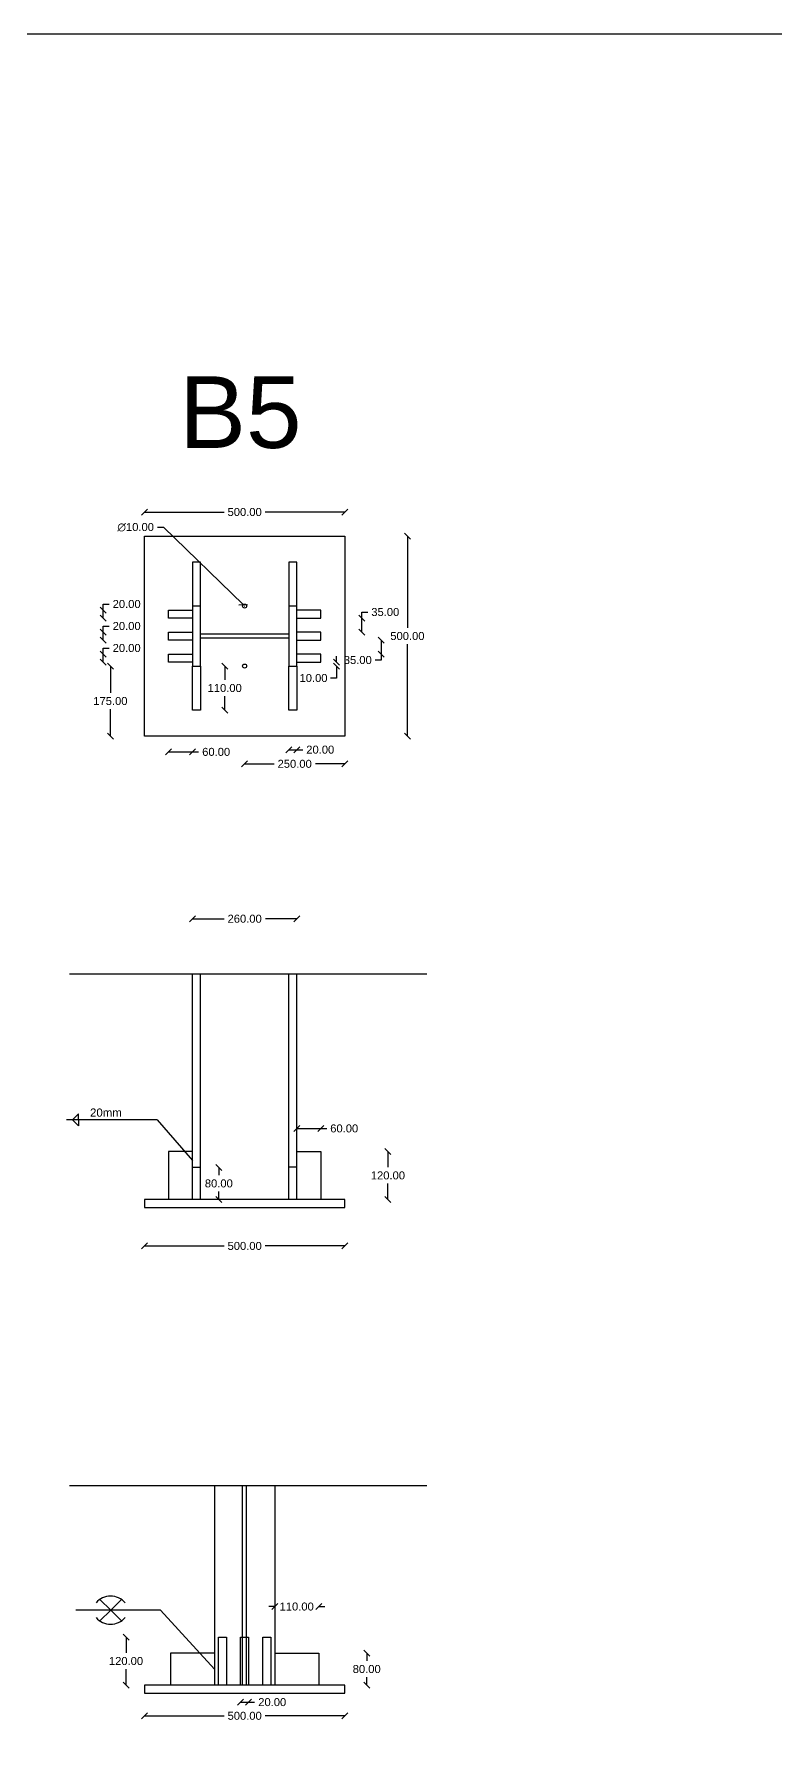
# Model space of a CAD drawing. Header units: inches. Extents: x -15 to 2803056, y 0 to 866270.
# Drawn here: x 941696 to 943548, y 42975 to 47218 of the extents above; entities that cross this region are included whole.
import ezdxf

# ---------------------------------------------------------------- set-up
doc = ezdxf.new("R2010")
doc.units = ezdxf.units.IN
doc.header["$LTSCALE"] = 100
doc.header["$MEASUREMENT"] = 0
doc.linetypes.add('ACAD_ISO03W100', pattern=[30, 12, -18])
doc.linetypes.add('PHANTOM2', pattern=[1.25, 0.625, -0.125, 0.125, -0.125, 0.125, -0.125])
doc.layers.add('connection', color=50, linetype='Continuous')
doc.layers.add('text', color=3, linetype='Continuous')
doc.styles.get("Standard").update_dxf_attribs({"font": 'arial.ttf'})
doc.dimstyles.new('connections', dxfattribs={"dimtxt": 20, "dimasz": 15, "dimexe": 0.0625, "dimexo": 0.0625, "dimgap": 10, "dimtad": 0, "dimtih": 1, "dimtoh": 1, "dimzin": 0, "dimdsep": 46, "dimtxsty": 'Standard', "dimblk": 'OBLIQUE', "dimcen": 0.09, "dimse1": 1, "dimse2": 1, "dimclrd": 256, "dimclre": 256, "dimclrt": 256, "dimadec": 0, "dimazin": 0, "dimtfac": 1, "dimtofl": 0, "dimtmove": 0, "dimatfit": 3, "dimfxl": 1, "dimtfillclr": 256, "dimtolj": 1, "dimtzin": 0, "dimlwe": -1, "dimarcsym": 0})

# ---------------------------------------------------------------- blocks, each defined once
blk = doc.blocks.new('_Oblique')
at = {"color": 0, "linetype": 'ByBlock', "lineweight": -2}
blk.add_line((-0.5, -0.5), (0.5, 0.5), dxfattribs=at)
blk = doc.blocks.new('*D539')
at = {"layer": 'connection', "lineweight": -2, "transparency": 16777216}
for p, q in [((942629.4, 45962.5), (942629.4, 45732.8)), ((942629.4, 45462.5), (942629.4, 45692.3))]:
    blk.add_line(p, q, dxfattribs=at)
at = {"layer": 'Defpoints', "color": 0}
for p in [(942472.7, 45962.5), (942472.7, 45462.5), (942629.4, 45462.5)]:
    blk.add_point(p, dxfattribs=at)
at = {"layer": 'connection', "lineweight": -2, "transparency": 16777216, "xscale": 15, "yscale": 15, "zscale": 15}
for p, rotation in [((942629.4, 45962.5), 90), ((942629.4, 45462.5), 270)]:
    blk.add_blockref('_Oblique', p, dxfattribs=dict(at, rotation=rotation))
at = {"layer": 'connection', "transparency": 16777216, "insert": (942629.4, 45712.5), "char_height": 20, "attachment_point": 5}
blk.add_mtext('\\A1;500.00', dxfattribs=at)
blk = doc.blocks.new('*D540')
at = {"layer": 'connection', "lineweight": -2, "transparency": 16777216}
for p, q in [((941972.7, 46022.5), (942171.2, 46022.5)), ((942472.7, 46022.5), (942274.2, 46022.5))]:
    blk.add_line(p, q, dxfattribs=at)
at = {"layer": 'Defpoints', "color": 0}
for p in [(942472.7, 46022.5), (941972.7, 45962.5), (942472.7, 45962.5)]:
    blk.add_point(p, dxfattribs=at)
at = {"layer": 'connection', "lineweight": -2, "transparency": 16777216, "xscale": 15, "yscale": 15, "zscale": 15, "rotation": 180}
blk.add_blockref('_Oblique', (941972.7, 46022.5), dxfattribs=at)
at = {"layer": 'connection', "lineweight": -2, "transparency": 16777216, "xscale": 15, "yscale": 15, "zscale": 15}
blk.add_blockref('_Oblique', (942472.7, 46022.5), dxfattribs=at)
at = {"layer": 'connection', "transparency": 16777216, "insert": (942222.7, 46022.5), "char_height": 20, "attachment_point": 5}
blk.add_mtext('\\A1;500.00', dxfattribs=at)
blk = doc.blocks.new('*D541')
at = {"layer": 'connection', "lineweight": -2, "transparency": 16777216}
for p, q in [((941868.9, 45777.5), (941868.9, 45792.5)), ((941868.9, 45792.5), (941883.9, 45792.5)), ((941868.9, 45757.5), (941868.9, 45777.5))]:
    blk.add_line(p, q, dxfattribs=at)
at = {"layer": 'Defpoints', "color": 0}
for p in [(941868.9, 45777.5), (941998.3, 45777.5), (941998.3, 45757.5)]:
    blk.add_point(p, dxfattribs=at)
at = {"layer": 'connection', "lineweight": -2, "transparency": 16777216, "xscale": 15, "yscale": 15, "zscale": 15}
for p, rotation in [((941868.9, 45777.5), 90), ((941868.9, 45757.5), 270)]:
    blk.add_blockref('_Oblique', p, dxfattribs=dict(at, rotation=rotation))
at = {"layer": 'connection', "transparency": 16777216, "insert": (941927.8, 45792.5), "char_height": 20, "attachment_point": 5}
blk.add_mtext('\\A1;20.00', dxfattribs=at)
blk = doc.blocks.new('*D542')
at = {"layer": 'connection', "lineweight": -2, "transparency": 16777216}
for p, q in [((941868.9, 45722.5), (941868.9, 45737.5)), ((941868.9, 45737.5), (941883.9, 45737.5)), ((941868.9, 45702.5), (941868.9, 45722.5))]:
    blk.add_line(p, q, dxfattribs=at)
at = {"layer": 'Defpoints', "color": 0}
for p in [(941868.9, 45722.5), (941998.3, 45722.5), (941998.3, 45702.5)]:
    blk.add_point(p, dxfattribs=at)
at = {"layer": 'connection', "lineweight": -2, "transparency": 16777216, "xscale": 15, "yscale": 15, "zscale": 15}
for p, rotation in [((941868.9, 45722.5), 90), ((941868.9, 45702.5), 270)]:
    blk.add_blockref('_Oblique', p, dxfattribs=dict(at, rotation=rotation))
at = {"layer": 'connection', "transparency": 16777216, "insert": (941927.8, 45737.5), "char_height": 20, "attachment_point": 5}
blk.add_mtext('\\A1;20.00', dxfattribs=at)
blk = doc.blocks.new('*D543')
at = {"layer": 'connection', "lineweight": -2, "transparency": 16777216}
for p, q in [((941868.9, 45667.5), (941868.9, 45682.5)), ((941868.9, 45682.5), (941883.9, 45682.5)), ((941868.9, 45647.5), (941868.9, 45667.5))]:
    blk.add_line(p, q, dxfattribs=at)
at = {"layer": 'Defpoints', "color": 0}
for p in [(941868.9, 45667.5), (941998.3, 45667.5), (941998.3, 45647.5)]:
    blk.add_point(p, dxfattribs=at)
at = {"layer": 'connection', "lineweight": -2, "transparency": 16777216, "xscale": 15, "yscale": 15, "zscale": 15}
for p, rotation in [((941868.9, 45667.5), 90), ((941868.9, 45647.5), 270)]:
    blk.add_blockref('_Oblique', p, dxfattribs=dict(at, rotation=rotation))
at = {"layer": 'connection', "transparency": 16777216, "insert": (941927.8, 45682.5), "char_height": 20, "attachment_point": 5}
blk.add_mtext('\\A1;20.00', dxfattribs=at)
blk = doc.blocks.new('*D544')
at = {"layer": 'connection', "lineweight": -2, "transparency": 16777216}
for p, q in [((942515.4, 45757.5), (942515.4, 45772.5)), ((942515.4, 45772.5), (942530.4, 45772.5)), ((942515.4, 45722.5), (942515.4, 45757.5))]:
    blk.add_line(p, q, dxfattribs=at)
at = {"layer": 'Defpoints', "color": 0}
for p in [(942412.7, 45757.5), (942515.4, 45757.5), (942412.7, 45722.5)]:
    blk.add_point(p, dxfattribs=at)
at = {"layer": 'connection', "lineweight": -2, "transparency": 16777216, "xscale": 15, "yscale": 15, "zscale": 15}
for p, rotation in [((942515.4, 45757.5), 90), ((942515.4, 45722.5), 270)]:
    blk.add_blockref('_Oblique', p, dxfattribs=dict(at, rotation=rotation))
at = {"layer": 'connection', "transparency": 16777216, "insert": (942574.1, 45772.5), "char_height": 20, "attachment_point": 5}
blk.add_mtext('\\A1;35.00', dxfattribs=at)
blk = doc.blocks.new('*D545')
at = {"layer": 'connection', "lineweight": -2, "transparency": 16777216}
for p, q in [((942564.1, 45702.5), (942564.1, 45667.5)), ((942564.1, 45652.5), (942549.1, 45652.5)), ((942564.1, 45667.5), (942564.1, 45652.5))]:
    blk.add_line(p, q, dxfattribs=at)
at = {"layer": 'Defpoints', "color": 0}
for p in [(942412.7, 45702.5), (942412.7, 45667.5), (942564.1, 45667.5)]:
    blk.add_point(p, dxfattribs=at)
at = {"layer": 'connection', "lineweight": -2, "transparency": 16777216, "xscale": 15, "yscale": 15, "zscale": 15}
for p, rotation in [((942564.1, 45702.5), 90), ((942564.1, 45667.5), 270)]:
    blk.add_blockref('_Oblique', p, dxfattribs=dict(at, rotation=rotation))
at = {"layer": 'connection', "transparency": 16777216, "insert": (942505.4, 45652.5), "char_height": 20, "attachment_point": 5}
blk.add_mtext('\\A1;35.00', dxfattribs=at)
blk = doc.blocks.new('*D546')
at = {"layer": 'connection', "lineweight": -2, "transparency": 16777216}
for p, q in [((942452.6, 45647.5), (942452.6, 45662.5)), ((942452.6, 45637.5), (942452.6, 45607.5)), ((942452.6, 45607.5), (942437.6, 45607.5))]:
    blk.add_line(p, q, dxfattribs=at)
at = {"layer": 'Defpoints', "color": 0}
for p in [(942352.7, 45637.5), (942412.7, 45647.5), (942452.6, 45637.5)]:
    blk.add_point(p, dxfattribs=at)
at = {"layer": 'connection', "lineweight": -2, "transparency": 16777216, "xscale": 15, "yscale": 15, "zscale": 15}
for p, rotation in [((942452.6, 45647.5), 270), ((942452.6, 45637.5), 90)]:
    blk.add_blockref('_Oblique', p, dxfattribs=dict(at, rotation=rotation))
at = {"layer": 'connection', "transparency": 16777216, "insert": (942394.8, 45607.5), "char_height": 20, "attachment_point": 5}
blk.add_mtext('\\A1;10.00', dxfattribs=at)
blk = doc.blocks.new('*D547')
at = {"layer": 'connection', "lineweight": -2, "transparency": 16777216}
for p, q in [((942332.7, 45428.4), (942352.7, 45428.4)), ((942352.7, 45428.4), (942367.7, 45428.4))]:
    blk.add_line(p, q, dxfattribs=at)
at = {"layer": 'Defpoints', "color": 0}
for p in [(942332.7, 45527.5), (942352.7, 45527.5), (942352.7, 45428.4)]:
    blk.add_point(p, dxfattribs=at)
at = {"layer": 'connection', "lineweight": -2, "transparency": 16777216, "xscale": 15, "yscale": 15, "zscale": 15, "rotation": 180}
blk.add_blockref('_Oblique', (942332.7, 45428.4), dxfattribs=at)
at = {"layer": 'connection', "lineweight": -2, "transparency": 16777216, "xscale": 15, "yscale": 15, "zscale": 15}
blk.add_blockref('_Oblique', (942352.7, 45428.4), dxfattribs=at)
at = {"layer": 'connection', "transparency": 16777216, "insert": (942411.6, 45428.4), "char_height": 20, "attachment_point": 5}
blk.add_mtext('\\A1;20.00', dxfattribs=at)
blk = doc.blocks.new('*D548')
at = {"layer": 'connection', "lineweight": -2, "transparency": 16777216}
for p, q in [((942032.7, 45422.8), (942092.7, 45422.8)), ((942092.7, 45422.8), (942107.7, 45422.8))]:
    blk.add_line(p, q, dxfattribs=at)
at = {"layer": 'Defpoints', "color": 0}
for p in [(942032.7, 45647.5), (942092.7, 45647.5), (942092.7, 45422.8)]:
    blk.add_point(p, dxfattribs=at)
at = {"layer": 'connection', "lineweight": -2, "transparency": 16777216, "xscale": 15, "yscale": 15, "zscale": 15, "rotation": 180}
blk.add_blockref('_Oblique', (942032.7, 45422.8), dxfattribs=at)
at = {"layer": 'connection', "lineweight": -2, "transparency": 16777216, "xscale": 15, "yscale": 15, "zscale": 15}
blk.add_blockref('_Oblique', (942092.7, 45422.8), dxfattribs=at)
at = {"layer": 'connection', "transparency": 16777216, "insert": (942151.5, 45422.8), "char_height": 20, "attachment_point": 5}
blk.add_mtext('\\A1;60.00', dxfattribs=at)
blk = doc.blocks.new('*D549')
at = {"layer": 'connection', "lineweight": -2, "transparency": 16777216}
for p, q in [((942172.8, 45637.5), (942172.8, 45602.8)), ((942172.8, 45527.5), (942172.8, 45562.3))]:
    blk.add_line(p, q, dxfattribs=at)
at = {"layer": 'Defpoints', "color": 0}
for p in [(942112.7, 45637.5), (942112.7, 45527.5), (942172.8, 45527.5)]:
    blk.add_point(p, dxfattribs=at)
at = {"layer": 'connection', "lineweight": -2, "transparency": 16777216, "xscale": 15, "yscale": 15, "zscale": 15}
for p, rotation in [((942172.8, 45637.5), 90), ((942172.8, 45527.5), 270)]:
    blk.add_blockref('_Oblique', p, dxfattribs=dict(at, rotation=rotation))
at = {"layer": 'connection', "transparency": 16777216, "insert": (942172.8, 45582.5), "char_height": 20, "attachment_point": 5}
blk.add_mtext('\\A1;110.00', dxfattribs=at)
blk = doc.blocks.new('*D550')
at = {"layer": 'connection', "lineweight": -2, "transparency": 16777216}
for p, q in [((942004.8, 45984.4), (942019.8, 45984.4)), ((942019.8, 45984.4), (942219.1, 45791))]:
    blk.add_line(p, q, dxfattribs=at)
at = {"layer": 'connection', "transparency": 16777216}
for p, q in [((942222.6, 45787.5), (942222.8, 45787.5)), ((942222.7, 45787.5), (942222.7, 45787.6))]:
    blk.add_line(p, q, dxfattribs=at)
at = {"layer": 'Defpoints', "color": 0}
for p in [(942219.1, 45791), (942226.3, 45784.1)]:
    blk.add_point(p, dxfattribs=at)
at = {"layer": 'connection', "lineweight": -2, "transparency": 16777216, "xscale": 15, "yscale": 15, "zscale": 15, "rotation": 315.8667332472062}
blk.add_blockref('_Oblique', (942219.1, 45791), dxfattribs=at)
at = {"layer": 'connection', "transparency": 16777216, "insert": (941950.2, 45984.4), "char_height": 20, "attachment_point": 5}
blk.add_mtext('\\A1;∅10.00', dxfattribs=at)
blk = doc.blocks.new('*D551')
at = {"layer": 'connection', "lineweight": -2, "transparency": 16777216}
for p, q in [((942222.7, 45393), (942296.1, 45393)), ((942472.7, 45393), (942399.4, 45393))]:
    blk.add_line(p, q, dxfattribs=at)
at = {"layer": 'Defpoints', "color": 0}
for p in [(942222.7, 45637.5), (942472.7, 45637.5), (942472.7, 45393)]:
    blk.add_point(p, dxfattribs=at)
at = {"layer": 'connection', "lineweight": -2, "transparency": 16777216, "xscale": 15, "yscale": 15, "zscale": 15, "rotation": 180}
blk.add_blockref('_Oblique', (942222.7, 45393), dxfattribs=at)
at = {"layer": 'connection', "lineweight": -2, "transparency": 16777216, "xscale": 15, "yscale": 15, "zscale": 15}
blk.add_blockref('_Oblique', (942472.7, 45393), dxfattribs=at)
at = {"layer": 'connection', "transparency": 16777216, "insert": (942347.7, 45393), "char_height": 20, "attachment_point": 5}
blk.add_mtext('\\A1;250.00', dxfattribs=at)
blk = doc.blocks.new('*D552')
at = {"layer": 'connection', "lineweight": -2, "transparency": 16777216}
for p, q in [((941887.2, 45637.5), (941887.2, 45570.3)), ((941887.2, 45462.5), (941887.2, 45529.8))]:
    blk.add_line(p, q, dxfattribs=at)
at = {"layer": 'Defpoints', "color": 0}
for p in [(942222.7, 45637.5), (941887.2, 45462.5), (942222.7, 45462.5)]:
    blk.add_point(p, dxfattribs=at)
at = {"layer": 'connection', "lineweight": -2, "transparency": 16777216, "xscale": 15, "yscale": 15, "zscale": 15}
for p, rotation in [((941887.2, 45637.5), 90), ((941887.2, 45462.5), 270)]:
    blk.add_blockref('_Oblique', p, dxfattribs=dict(at, rotation=rotation))
at = {"layer": 'connection', "transparency": 16777216, "insert": (941887.2, 45550), "char_height": 20, "attachment_point": 5}
blk.add_mtext('\\A1;175.00', dxfattribs=at)
blk = doc.blocks.new('*D553')
at = {"layer": 'connection', "lineweight": -2, "transparency": 16777216}
for p, q in [((942580.7, 44424), (942580.7, 44384.3)), ((942580.7, 44304), (942580.7, 44343.8))]:
    blk.add_line(p, q, dxfattribs=at)
at = {"layer": 'Defpoints', "color": 0}
for p in [(942412.7, 44424), (942412.7, 44304), (942580.7, 44304)]:
    blk.add_point(p, dxfattribs=at)
at = {"layer": 'connection', "lineweight": -2, "transparency": 16777216, "xscale": 15, "yscale": 15, "zscale": 15}
for p, rotation in [((942580.7, 44424), 90), ((942580.7, 44304), 270)]:
    blk.add_blockref('_Oblique', p, dxfattribs=dict(at, rotation=rotation))
at = {"layer": 'connection', "transparency": 16777216, "insert": (942580.7, 44364), "char_height": 20, "attachment_point": 5}
blk.add_mtext('\\A1;120.00', dxfattribs=at)
blk = doc.blocks.new('*D554')
at = {"layer": 'connection', "lineweight": -2, "transparency": 16777216}
for p, q in [((942352.7, 44481.5), (942412.7, 44481.5)), ((942412.7, 44481.5), (942427.7, 44481.5))]:
    blk.add_line(p, q, dxfattribs=at)
at = {"layer": 'Defpoints', "color": 0}
for p in [(942412.7, 44481.5), (942352.7, 44424), (942412.7, 44424)]:
    blk.add_point(p, dxfattribs=at)
at = {"layer": 'connection', "lineweight": -2, "transparency": 16777216, "xscale": 15, "yscale": 15, "zscale": 15, "rotation": 180}
blk.add_blockref('_Oblique', (942352.7, 44481.5), dxfattribs=at)
at = {"layer": 'connection', "lineweight": -2, "transparency": 16777216, "xscale": 15, "yscale": 15, "zscale": 15}
blk.add_blockref('_Oblique', (942412.7, 44481.5), dxfattribs=at)
at = {"layer": 'connection', "transparency": 16777216, "insert": (942471.5, 44481.5), "char_height": 20, "attachment_point": 5}
blk.add_mtext('\\A1;60.00', dxfattribs=at)
blk = doc.blocks.new('*D555')
at = {"layer": 'connection', "lineweight": -2, "transparency": 16777216}
for p, q in [((942158.1, 44384), (942158.1, 44364.3)), ((942158.1, 44304), (942158.1, 44323.8))]:
    blk.add_line(p, q, dxfattribs=at)
at = {"layer": 'Defpoints', "color": 0}
for p in [(942112.7, 44384), (942112.7, 44304), (942158.1, 44304)]:
    blk.add_point(p, dxfattribs=at)
at = {"layer": 'connection', "lineweight": -2, "transparency": 16777216, "xscale": 15, "yscale": 15, "zscale": 15}
for p, rotation in [((942158.1, 44384), 90), ((942158.1, 44304), 270)]:
    blk.add_blockref('_Oblique', p, dxfattribs=dict(at, rotation=rotation))
at = {"layer": 'connection', "transparency": 16777216, "insert": (942158.1, 44344), "char_height": 20, "attachment_point": 5}
blk.add_mtext('\\A1;80.00', dxfattribs=at)
blk = doc.blocks.new('*D556')
at = {"layer": 'connection', "lineweight": -2, "transparency": 16777216}
for p, q in [((941972.7, 44187.7), (942171.2, 44187.7)), ((942472.7, 44187.7), (942274.2, 44187.7))]:
    blk.add_line(p, q, dxfattribs=at)
at = {"layer": 'Defpoints', "color": 0}
for p in [(941972.7, 44284), (942472.7, 44284), (942472.7, 44187.7)]:
    blk.add_point(p, dxfattribs=at)
at = {"layer": 'connection', "lineweight": -2, "transparency": 16777216, "xscale": 15, "yscale": 15, "zscale": 15, "rotation": 180}
blk.add_blockref('_Oblique', (941972.7, 44187.7), dxfattribs=at)
at = {"layer": 'connection', "lineweight": -2, "transparency": 16777216, "xscale": 15, "yscale": 15, "zscale": 15}
blk.add_blockref('_Oblique', (942472.7, 44187.7), dxfattribs=at)
at = {"layer": 'connection', "transparency": 16777216, "insert": (942222.7, 44187.7), "char_height": 20, "attachment_point": 5}
blk.add_mtext('\\A1;500.00', dxfattribs=at)
blk = doc.blocks.new('*D557')
at = {"layer": 'connection', "lineweight": -2, "transparency": 16777216}
for p, q in [((942092.7, 45005.7), (942171.1, 45005.7)), ((942352.7, 45005.7), (942274.4, 45005.7))]:
    blk.add_line(p, q, dxfattribs=at)
at = {"layer": 'Defpoints', "color": 0}
for p in [(942352.7, 45005.7), (942092.7, 44868.4), (942352.7, 44868.4)]:
    blk.add_point(p, dxfattribs=at)
at = {"layer": 'connection', "lineweight": -2, "transparency": 16777216, "xscale": 15, "yscale": 15, "zscale": 15, "rotation": 180}
blk.add_blockref('_Oblique', (942092.7, 45005.7), dxfattribs=at)
at = {"layer": 'connection', "lineweight": -2, "transparency": 16777216, "xscale": 15, "yscale": 15, "zscale": 15}
blk.add_blockref('_Oblique', (942352.7, 45005.7), dxfattribs=at)
at = {"layer": 'connection', "transparency": 16777216, "insert": (942222.7, 45005.7), "char_height": 20, "attachment_point": 5}
blk.add_mtext('\\A1;260.00', dxfattribs=at)
blk = doc.blocks.new('*D558')
at = {"layer": 'connection', "lineweight": -2, "transparency": 16777216}
for p, q in [((941972.7, 43013.1), (942171.2, 43013.1)), ((942472.7, 43013.1), (942274.2, 43013.1))]:
    blk.add_line(p, q, dxfattribs=at)
at = {"layer": 'Defpoints', "color": 0}
for p in [(941972.7, 43070), (942472.7, 43070), (942472.7, 43013.1)]:
    blk.add_point(p, dxfattribs=at)
at = {"layer": 'connection', "lineweight": -2, "transparency": 16777216, "xscale": 15, "yscale": 15, "zscale": 15, "rotation": 180}
blk.add_blockref('_Oblique', (941972.7, 43013.1), dxfattribs=at)
at = {"layer": 'connection', "lineweight": -2, "transparency": 16777216, "xscale": 15, "yscale": 15, "zscale": 15}
blk.add_blockref('_Oblique', (942472.7, 43013.1), dxfattribs=at)
at = {"layer": 'connection', "transparency": 16777216, "insert": (942222.7, 43013.1), "char_height": 20, "attachment_point": 5}
blk.add_mtext('\\A1;500.00', dxfattribs=at)
blk = doc.blocks.new('*D559')
at = {"layer": 'connection', "lineweight": -2, "transparency": 16777216}
for p, q in [((942527.7, 43170), (942527.7, 43150.2)), ((942527.7, 43090), (942527.7, 43109.8))]:
    blk.add_line(p, q, dxfattribs=at)
at = {"layer": 'Defpoints', "color": 0}
for p in [(942407.7, 43170), (942407.7, 43090), (942527.7, 43090)]:
    blk.add_point(p, dxfattribs=at)
at = {"layer": 'connection', "lineweight": -2, "transparency": 16777216, "xscale": 15, "yscale": 15, "zscale": 15}
for p, rotation in [((942527.7, 43170), 90), ((942527.7, 43090), 270)]:
    blk.add_blockref('_Oblique', p, dxfattribs=dict(at, rotation=rotation))
at = {"layer": 'connection', "transparency": 16777216, "insert": (942527.7, 43130), "char_height": 20, "attachment_point": 5}
blk.add_mtext('\\A1;80.00', dxfattribs=at)
blk = doc.blocks.new('*D560')
at = {"layer": 'connection', "lineweight": -2, "transparency": 16777216}
for p, q in [((942297.7, 43286.2), (942282.7, 43286.2)), ((942407.7, 43286.2), (942422.7, 43286.2))]:
    blk.add_line(p, q, dxfattribs=at)
at = {"layer": 'Defpoints', "color": 0}
for p in [(942407.7, 43286.2), (942297.7, 43170), (942407.7, 43170)]:
    blk.add_point(p, dxfattribs=at)
at = {"layer": 'connection', "lineweight": -2, "transparency": 16777216, "xscale": 15, "yscale": 15, "zscale": 15}
blk.add_blockref('_Oblique', (942297.7, 43286.2), dxfattribs=at)
at = {"layer": 'connection', "lineweight": -2, "transparency": 16777216, "xscale": 15, "yscale": 15, "zscale": 15, "rotation": 180}
blk.add_blockref('_Oblique', (942407.7, 43286.2), dxfattribs=at)
at = {"layer": 'connection', "transparency": 16777216, "insert": (942352.7, 43286.2), "char_height": 20, "attachment_point": 5}
blk.add_mtext('\\A1;110.00', dxfattribs=at)
blk = doc.blocks.new('*D561')
at = {"layer": 'connection', "lineweight": -2, "transparency": 16777216}
for p, q in [((941926.2, 43210), (941926.2, 43170.2)), ((941926.2, 43090), (941926.2, 43129.8))]:
    blk.add_line(p, q, dxfattribs=at)
at = {"layer": 'Defpoints', "color": 0}
for p in [(941926.2, 43210), (942267.7, 43210), (942267.7, 43090)]:
    blk.add_point(p, dxfattribs=at)
at = {"layer": 'connection', "lineweight": -2, "transparency": 16777216, "xscale": 15, "yscale": 15, "zscale": 15}
for p, rotation in [((941926.2, 43210), 90), ((941926.2, 43090), 270)]:
    blk.add_blockref('_Oblique', p, dxfattribs=dict(at, rotation=rotation))
at = {"layer": 'connection', "transparency": 16777216, "insert": (941926.2, 43150), "char_height": 20, "attachment_point": 5}
blk.add_mtext('\\A1;120.00', dxfattribs=at)
blk = doc.blocks.new('*D562')
at = {"layer": 'connection', "lineweight": -2, "transparency": 16777216}
for p, q in [((942212.7, 43047.3), (942232.7, 43047.3)), ((942232.7, 43047.3), (942247.7, 43047.3))]:
    blk.add_line(p, q, dxfattribs=at)
at = {"layer": 'Defpoints', "color": 0}
for p in [(942212.7, 43090), (942232.7, 43090), (942232.7, 43047.3)]:
    blk.add_point(p, dxfattribs=at)
at = {"layer": 'connection', "lineweight": -2, "transparency": 16777216, "xscale": 15, "yscale": 15, "zscale": 15, "rotation": 180}
blk.add_blockref('_Oblique', (942212.7, 43047.3), dxfattribs=at)
at = {"layer": 'connection', "lineweight": -2, "transparency": 16777216, "xscale": 15, "yscale": 15, "zscale": 15}
blk.add_blockref('_Oblique', (942232.7, 43047.3), dxfattribs=at)
at = {"layer": 'connection', "transparency": 16777216, "insert": (942291.6, 43047.3), "char_height": 20, "attachment_point": 5}
blk.add_mtext('\\A1;20.00', dxfattribs=at)

msp = doc.modelspace()

# ---------------------------------------------------------------- linework, layer by layer
at = {"layer": 'connection'}
for p, q in [((941972.701, 45712.547), (941972.701, 45962.547)), ((941972.701, 45962.547), (942472.701, 45962.547)), ((942472.701, 45962.547), (942472.701, 45462.547)), ((942112.701, 45897.547), (942092.701, 45897.547)), ((942092.701, 45897.547), (942092.701, 45787.547)), ((942112.701, 45787.547), (942112.701, 45897.547)), ((942352.701, 45897.547), (942332.701, 45897.547)), ((942332.701, 45897.547), (942332.701, 45787.547)), ((942352.701, 45787.547), (942352.701, 45897.547)), ((942112.701, 45787.547), (942092.701, 45787.547)), ((942092.701, 45787.547), (942092.701, 45637.547)), ((942112.701, 45637.547), (942112.701, 45787.547)), ((942352.701, 45787.547), (942332.701, 45787.547)), ((942332.701, 45787.547), (942332.701, 45637.547)), ((942352.701, 45637.547), (942352.701, 45787.547)), ((942032.701, 45757.547), (942032.701, 45777.547)), ((942032.701, 45777.547), (942092.701, 45777.547)), ((942092.701, 45757.547), (942032.701, 45757.547)), ((942412.701, 45777.547), (942352.701, 45777.547)), ((942352.701, 45757.547), (942412.701, 45757.547)), ((942412.701, 45757.547), (942412.701, 45777.547)), ((941972.701, 45462.547), (941972.701, 45712.547)), ((942032.701, 45702.547), (942032.701, 45722.547)), ((942032.701, 45722.547), (942092.701, 45722.547)), ((942092.701, 45702.547), (942032.701, 45702.547)), ((942332.701, 45717.547), (942112.701, 45717.547)), ((942332.701, 45707.547), (942112.701, 45707.547)), ((942412.701, 45722.547), (942352.701, 45722.547)), ((942352.701, 45702.547), (942412.701, 45702.547)), ((942412.701, 45702.547), (942412.701, 45722.547)), ((942032.701, 45647.547), (942032.701, 45667.547)), ((942032.701, 45667.547), (942092.701, 45667.547)), ((942412.701, 45667.547), (942352.701, 45667.547)), ((942412.701, 45647.547), (942412.701, 45667.547)), ((942092.701, 45647.547), (942032.701, 45647.547)), ((942092.701, 45637.547), (942112.701, 45637.547)), ((942092.701, 45527.547), (942092.701, 45637.547)), ((942112.701, 45637.547), (942112.701, 45527.547)), ((942332.701, 45637.547), (942352.701, 45637.547)), ((942332.701, 45527.547), (942332.701, 45637.547)), ((942352.701, 45647.547), (942412.701, 45647.547)), ((942352.701, 45637.547), (942352.701, 45527.547)), ((942112.701, 45527.547), (942092.701, 45527.547)), ((942352.701, 45527.547), (942332.701, 45527.547)), ((942472.701, 45462.547), (941972.701, 45462.547)), ((942092.701, 44304.047), (942092.701, 44868.435)), ((942112.701, 44304.047), (942112.701, 44868.435)), ((942332.701, 44304.047), (942332.701, 44868.435)), ((942352.701, 44304.047), (942352.701, 44868.435)), ((941807.756, 44518.462), (941792.756, 44503.462)), ((941807.756, 44503.462), (941807.756, 44518.462)), ((941792.756, 44503.462), (941777.756, 44503.462)), ((941807.756, 44503.462), (941792.756, 44503.462)), ((941807.756, 44488.462), (941792.756, 44503.462)), ((942004.144, 44503.462), (941807.756, 44503.462)), ((941807.756, 44503.462), (941807.756, 44488.462)), ((942004.144, 44503.462), (942092.701, 44401.579)), ((942092.701, 44424.047), (942032.701, 44424.047)), ((942032.701, 44424.047), (942032.701, 44304.047)), ((942352.701, 44424.047), (942412.701, 44424.047)), ((942412.701, 44424.047), (942412.701, 44304.047)), ((942112.701, 44384.047), (942092.701, 44384.047)), ((942332.701, 44385.576), (942352.701, 44385.576)), ((942472.701, 44304.047), (941972.701, 44304.047)), ((941972.701, 44304.047), (941972.701, 44284.047)), ((942472.701, 44284.047), (942472.701, 44304.047)), ((941972.701, 44284.047), (942472.701, 44284.047)), ((942147.701, 43589.297), (942147.701, 43089.971)), ((942297.701, 43589.297), (942297.701, 43089.971)), ((941816.15, 43277.248), (941801.15, 43277.248)), ((942012.539, 43277.248), (941816.15, 43277.248)), ((941887.945, 43277.248), (941861.106, 43304.087)), ((941887.945, 43277.248), (941861.106, 43250.409)), ((941887.945, 43277.248), (941914.784, 43304.087)), ((941887.945, 43277.248), (941914.784, 43250.409)), ((942012.539, 43277.248), (942147.701, 43129.787)), ((942157.701, 43089.971), (942157.701, 43209.971)), ((942157.701, 43209.971), (942177.701, 43209.971)), ((942177.701, 43209.971), (942177.701, 43089.971)), ((942212.701, 43089.971), (942212.701, 43209.971)), ((942212.701, 43209.971), (942232.701, 43209.971)), ((942232.701, 43209.971), (942232.701, 43089.971)), ((942267.701, 43089.971), (942267.701, 43209.971)), ((942267.701, 43209.971), (942287.701, 43209.971)), ((942287.701, 43209.971), (942287.701, 43089.971)), ((942147.701, 43169.971), (942037.701, 43169.971)), ((942037.701, 43169.971), (942037.701, 43089.971)), ((942297.701, 43169.971), (942407.701, 43169.971)), ((942407.701, 43169.971), (942407.701, 43089.971)), ((942472.701, 43089.971), (941972.701, 43089.971)), ((941972.701, 43089.971), (941972.701, 43069.971)), ((941972.701, 43069.971), (942472.701, 43069.971)), ((942472.701, 43069.971), (942472.701, 43089.971))]:
    msp.add_line(p, q, dxfattribs=at)
at = {"layer": 'connection', "linetype": 'PHANTOM2', "ltscale": 100}
for p, q in [((941784.774, 44868.435), (942677.786, 44868.435)), ((941784.774, 43589.297), (942677.786, 43589.297))]:
    msp.add_line(p, q, dxfattribs=at)
at = {"layer": 'connection', "linetype": 'ACAD_ISO03W100'}
for p, q in [((942217.701, 43089.971), (942217.701, 43589.297)), ((942227.701, 43089.971), (942227.701, 43589.297))]:
    msp.add_line(p, q, dxfattribs=at)
at = {"layer": 'connection'}
msp.add_lwpolyline([(930129.126, 47217.725), (955759.855, 47217.725), (955759.855, 39686.664), (930129.126, 39686.664)], close=True, dxfattribs=at)
for centre in [(942222.701, 45787.547), (942222.701, 45637.547)]:
    msp.add_circle(centre, 5, dxfattribs=at)
for centre, start, end in [((941887.618, 43264.593), 40.885579, 139.114421), ((941887.618, 43289.903), 220.885579, 319.114421)]:
    msp.add_arc(centre, 47.935, start, end, dxfattribs=at)

# ---------------------------------------------------------------- texts
msp.add_text('20mm', height=20.4789, dxfattribs=at).set_placement((941836.249, 44510.931))
at = {"layer": 'text'}
msp.add_text('B5', height=179.0584, dxfattribs=at).set_placement((942059.104, 46182.802))

# ---------------------------------------------------------------- dimensions: what is measured, and where the dimension line sits
at = {"layer": 'connection'}
for base, p1, p2, picture, middle in [((942472.701, 46022.53), (941972.701, 45962.547), (942472.701, 45962.547), '*D540', (942222.701, 46022.53)), ((942092.701, 45422.76), (942032.701, 45647.547), (942092.701, 45647.547), '*D548', (942151.466, 45422.76)), ((942472.701, 45392.979), (942222.701, 45637.547), (942472.701, 45637.547), '*D551', (942347.701, 45392.979)), ((942352.701, 45428.398), (942332.701, 45527.547), (942352.701, 45527.547), '*D547', (942411.582, 45428.398)), ((942352.701, 45005.748), (942092.701, 44868.435), (942352.701, 44868.435), '*D557', (942222.701, 45005.748)), ((942412.701, 44481.468), (942352.701, 44424.047), (942412.701, 44424.047), '*D554', (942471.466, 44481.468)), ((942472.701, 44187.65), (941972.701, 44284.047), (942472.701, 44284.047), '*D556', (942222.701, 44187.65)), ((942407.701, 43286.15), (942297.701, 43169.971), (942407.701, 43169.971), '*D560', (942352.701, 43286.15)), ((942472.701, 43013.089), (941972.701, 43069.971), (942472.701, 43069.971), '*D558', (942222.701, 43013.089)), ((942232.701, 43047.294), (942212.701, 43089.971), (942232.701, 43089.971), '*D562', (942291.582, 43047.294))]:
    dim = msp.add_linear_dim(base=base, p1=p1, p2=p2, dimstyle='connections', dxfattribs=at)
    dim.commit()
    dim.dimension.update_dxf_attribs({"geometry": picture, "text_midpoint": middle})
dim = msp.add_diameter_dim_2p(p1=(942226.29, 45784.066), p2=(942219.112, 45791.029), dimstyle='connections', dxfattribs=at)
dim.commit()
dim.dimension.update_dxf_attribs({"geometry": '*D550', "text_midpoint": (941950.178, 45984.431), "dimtype": 163})
for base, p1, p2, picture, middle in [((942629.436, 45462.547), (942472.701, 45962.547), (942472.701, 45462.547), '*D539', (942629.436, 45712.547)), ((941868.93, 45777.547), (941998.263, 45757.547), (941998.263, 45777.547), '*D541', (941927.811, 45792.547)), ((942515.444, 45757.547), (942412.701, 45722.547), (942412.701, 45757.547), '*D544', (942574.148, 45772.547)), ((941868.93, 45722.547), (941998.263, 45702.547), (941998.263, 45722.547), '*D542', (941927.811, 45737.547)), ((941868.93, 45667.547), (941998.263, 45647.547), (941998.263, 45667.547), '*D543', (941927.811, 45682.547)), ((942564.14, 45667.547), (942412.701, 45702.547), (942412.701, 45667.547), '*D545', (942505.436, 45652.547)), ((942452.557, 45637.547), (942412.701, 45647.547), (942352.701, 45637.547), '*D546', (942394.788, 45607.547)), ((941887.223, 45462.547), (942222.701, 45637.547), (942222.701, 45462.547), '*D552', (941887.223, 45550.047)), ((942172.82, 45527.547), (942112.701, 45637.547), (942112.701, 45527.547), '*D549', (942172.82, 45582.547)), ((942580.675, 44304.047), (942412.701, 44424.047), (942412.701, 44304.047), '*D553', (942580.675, 44364.047)), ((942158.107, 44304.047), (942112.701, 44384.047), (942112.701, 44304.047), '*D555', (942158.107, 44344.047)), ((941926.154, 43209.971), (942267.701, 43089.971), (942267.701, 43209.971), '*D561', (941926.154, 43149.971)), ((942527.683, 43089.971), (942407.701, 43169.971), (942407.701, 43089.971), '*D559', (942527.683, 43129.971))]:
    dim = msp.add_linear_dim(base=base, p1=p1, p2=p2, angle=90, dimstyle='connections', dxfattribs=at)
    dim.commit()
    dim.dimension.update_dxf_attribs({"geometry": picture, "text_midpoint": middle})

doc.saveas('drawing.dxf')
